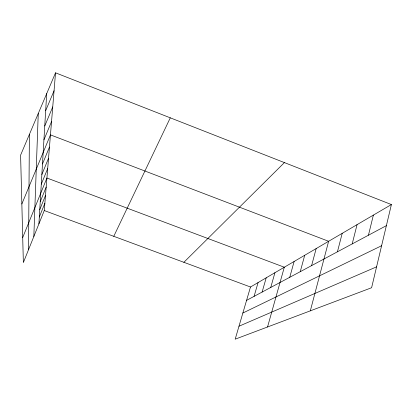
<?xml version="1.0" encoding="UTF-8"?>
<svg xmlns="http://www.w3.org/2000/svg" width="412" height="412" viewBox="0 0 412 412"><rect width="100%" height="100%" fill="white"/><g stroke="black" fill="none" stroke-linecap="round" stroke-linejoin="round"><path stroke-width="0.62" d="M28.552 249.646L29.386 134.43M33.836 236.488L38.254 113.527M38.908 223.876L46.69 93.642M55.527 72.816L20.6 155.139L23.355 262.568L44.264 210.547L55.527 72.816L391.4 204.558L371.609 287.731L235.185 339.184L250.496 287.004L391.4 204.558M368.441 235.231L373.375 215.105M352.203 243.909L357.049 224.658M337.438 251.799L342.197 233.347M310.318 310.849L328.627 241.288L50.455 134.879L21.851 203.986M311.606 265.611L316.174 248.575M300.24 271.688L304.71 255.28M289.744 277.297L294.122 261.476M267.548 326.979L284.311 267.218L46.927 178.01L22.712 237.508M270.741 287.458L274.933 272.703M262.114 292.067L266.214 277.806M254.08 296.362L258.087 282.56M39.758 209.662L45.495 195.463M39.32 217.021L44.856 203.27M40.232 201.746L46.185 187.069M41.277 184.241L47.704 168.508M41.859 174.528L48.544 158.223M42.488 163.976L49.455 147.053M43.929 139.853L51.541 121.555M44.759 125.99L52.741 106.919M45.675 110.668L54.06 90.753M113.774 236.318L170.285 117.827M183.881 262.305L284.414 162.596M246.572 300.374L386.384 225.637M242.859 313.032L381.605 245.732M238.986 326.227L376.578 266.842M44.264 210.547L250.496 287.004"/></g></svg>
